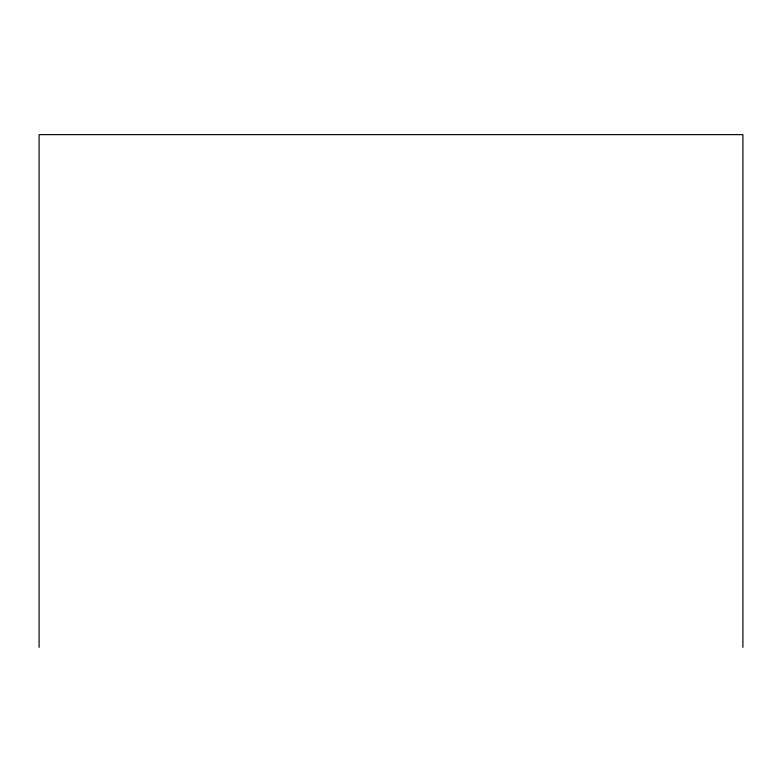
<?xml version="1.0" encoding="UTF-8"?>
<svg xmlns="http://www.w3.org/2000/svg" width="782" height="782" viewBox="0 0 782 782"><rect width="100%" height="100%" fill="white"/><g stroke="black" fill="none" stroke-linecap="round" stroke-linejoin="round"><path stroke-width="1.17" d="M742.9 647.359L742.9 134.641L39.1 134.641L39.1 647.359"/></g></svg>
